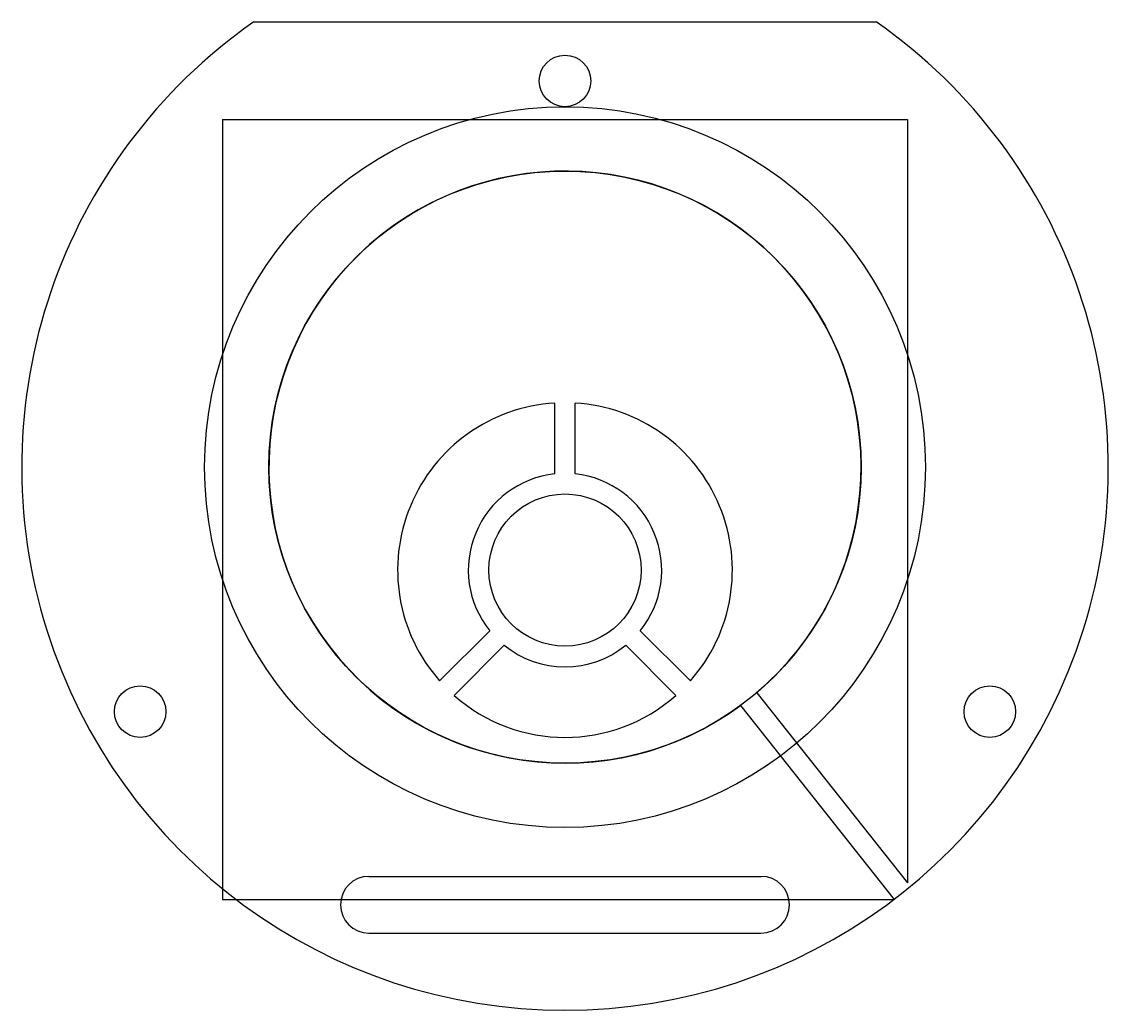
# Model space of a CAD drawing. Header units: millimetres. Extents: x -21.1 to 21.1, y -21.1 to 17.3.
import ezdxf

# ---------------------------------------------------------------- set-up
doc = ezdxf.new("R2010")
doc.units = ezdxf.units.MM
for name, color, linetype in [('COVER_TAPE_0p2', 3, 'Continuous'), ('LCD_FRAME_0p15_WITH_VENT_CHANNEL', 2, 'Continuous'), ('PCB_SHEET_0p13_WITH_FOOT_HOLES', 1, 'Continuous')]:
    doc.layers.add(name, color=color, linetype=linetype)

msp = doc.modelspace()

# ---------------------------------------------------------------- linework, layer by layer
at = {"layer": 'COVER_TAPE_0p2'}
for radius in [14, 11.5]:
    msp.add_circle((0, 0), radius, dxfattribs=at)
at = {"layer": 'LCD_FRAME_0p15_WITH_VENT_CHANNEL'}
for p, q in [((-13.3, 13.5), (13.3, 13.5)), ((-13.3, 13.5), (-13.3, -16.8)), ((13.3, 13.5), (13.3, -16.156)), ((7.447, -8.763), (13.3, -16.156)), ((6.82, -9.259), (12.79, -16.8)), ((-13.3, -16.8), (12.79, -16.8))]:
    msp.add_line(p, q, dxfattribs=at)
msp.add_arc((0, 0), 11.5, -49.6392, -53.6258, dxfattribs=at)
at = {"layer": 'PCB_SHEET_0p13_WITH_FOOT_HOLES'}
for p, q in [((-12.08, 17.3), (12.08, 17.3)), ((-0.4, -0.266), (-0.4, 2.488)), ((0.4, -0.266), (0.4, 2.488)), ((-2.923, -6.357), (-4.87, -8.305)), ((2.923, -6.357), (4.87, -8.305)), ((-2.357, -6.923), (-4.305, -8.87)), ((2.357, -6.923), (4.305, -8.87)), ((-7.62, -15.9), (7.62, -15.9)), ((-7.62, -18.1), (7.62, -18.1))]:
    msp.add_line(p, q, dxfattribs=at)
for centre, radius in [((0, 15), 1), ((0, -4), 2.955), ((-16.5, -9.5), 1), ((16.5, -9.5), 1)]:
    msp.add_circle(centre, radius, dxfattribs=at)
for centre, radius, start, end in [((0, 0), 21.1, 124.9247, 55.0753), ((0, -4), 6.5, 93.5281, -138.5281), ((0, -4), 6.5, -41.4719, 86.4719), ((0, -4), 3.755, 96.115, -141.115), ((0, -4), 3.755, -38.885, 83.885), ((0, -4), 3.755, -128.885, -51.115), ((0, -4), 6.5, -131.4719, -48.5281), ((-7.62, -17), 1.1, 90, -90), ((7.62, -17), 1.1, -90, 90)]:
    msp.add_arc(centre, radius, start, end, dxfattribs=at)

doc.saveas('drawing.dxf')
